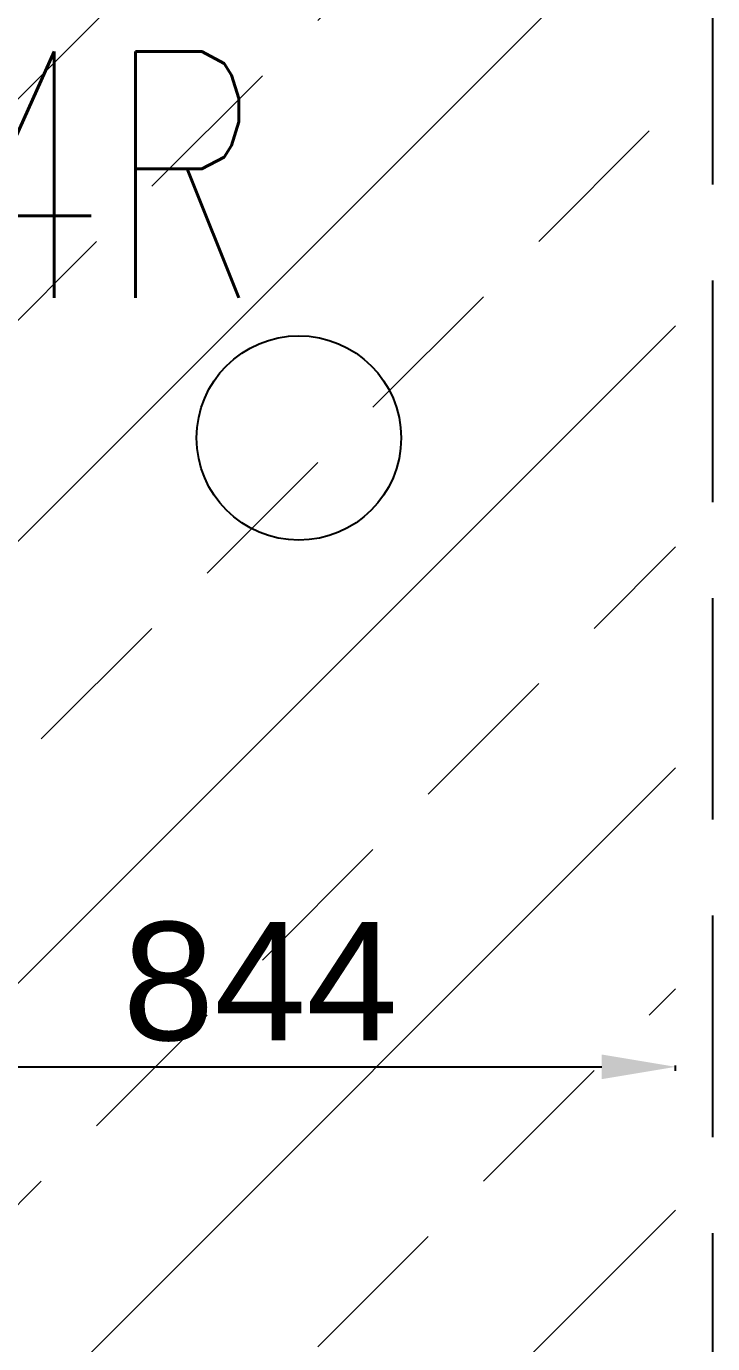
# Model space of a CAD drawing. Header units: millimetres. Extents: x -92759 to 184353, y -15225 to 86714.
# Drawn here: x 77042 to 77739, y 65597 to 66934 of the extents above; entities that cross this region are included whole.
import ezdxf

# ---------------------------------------------------------------- set-up
doc = ezdxf.new("R2010")
doc.units = ezdxf.units.MM
doc.linetypes.add('IDA - Hidden 065', pattern=[322.5, 225, -97.5])
doc.layers.get('Defpoints').update_dxf_attribs({"color": 8})
for name, color, linetype in [('0-1', 9, 'Continuous'), ('A-PATT-CONC', 8, 'Continuous'), ('E-_LIGT----_E-', 3, 'Continuous'), ('E-legend', 1, 'Continuous')]:
    doc.layers.add(name, color=color, linetype=linetype)
doc.layers.add('A-_DETA----_E-5', color=7, linetype='IDA - Hidden 065', true_color=0xa5a5a5)
doc.layers.add('HFI 9MM FPB', color=94, linetype='Continuous', lineweight=5)
doc.styles.add('Arial', font='arial.ttf')
doc.styles.add('Simplex', font='simplex_.ttf', dxfattribs={"width": 0.7, "height": 450})
doc.dimstyles.new('Home Fibre 02', dxfattribs={"dimscale": 0, "dimtxt": 120, "dimasz": 75, "dimexe": 1.25, "dimexo": 0.625, "dimgap": 25, "dimtad": 1, "dimtoh": 1, "dimdec": 0, "dimtxsty": 'Arial', "dimcen": 2.5, "dimadec": 0, "dimazin": 0, "dimtfac": 1, "dimtdec": 0, "dimtmove": 0, "dimatfit": 3, "dimfxl": 3, "dimarcsym": 0})

# ---------------------------------------------------------------- blocks, each defined once
blk = doc.blocks.new('A$C3019c3af')
at = {"layer": 'A-_DETA----_E-5'}
blk.add_line((-4962.5, 28550), (-4962.5, 37650), dxfattribs=at)
blk = doc.blocks.new('*D838')
at = {"layer": 'Defpoints', "color": 0, "transparency": 16777216}
for p in [(-374918.1, -154440.8), (-375761.8, -154445.7), (-374918.1, -154445.7)]:
    blk.add_point(p, dxfattribs=at)
at = {"layer": 'HFI 9MM FPB', "color": 0, "lineweight": -2, "transparency": 16777216}
for p, q in [((-375761.8, -154445), (-375761.8, -154439.6)), ((-375686.8, -154440.8), (-374993.1, -154440.8)), ((-374918.1, -154445), (-374918.1, -154439.6))]:
    blk.add_line(p, q, dxfattribs=at)
at = {"layer": 'HFI 9MM FPB', "color": 0, "transparency": 16777216}
for points in [[(-375686.8, -154428.3), (-375686.8, -154453.3), (-375761.8, -154440.8)], [(-374993.1, -154428.3), (-374993.1, -154453.3), (-374918.1, -154440.8)]]:
    blk.add_solid(points, dxfattribs=at)
at = {"layer": 'HFI 9MM FPB', "color": 0, "transparency": 16777216, "insert": (-375339.9, -154354.6), "char_height": 120, "attachment_point": 5, "style": 'Arial'}
blk.add_mtext('844', dxfattribs=at)
blk = doc.blocks.new('A$C020d881d')
at = {"layer": 'E-legend', "lineweight": 25}
blk.add_circle((818.7, 172), 103.8, dxfattribs=at)
at = {"layer": 'E-legend', "lineweight": 25, "style": 'Simplex', "width": 0.7}
blk.add_text('L4R', height=250, dxfattribs=at).set_placement((345.2, 314.3))
blk = doc.blocks.new('EL_B8_L2_R4')
at = {"layer": 'E-_LIGT----_E-', "ltscale": 0.5}
blk.add_blockref('A$C020d881d', (-13801.4, -12996.9), dxfattribs=at)
blk = doc.blocks.new('RCP_B8L2')
at = {"layer": 'HFI 9MM FPB'}
h = blk.add_hatch(dxfattribs=at)
h.set_pattern_fill('ANSI33', color=256, scale=50)
h.set_pattern_definition([(45, (-581589.02, -147239), (-224.5064, 224.5064), []), (45, (-581364.5, -147239), (-224.5064, 224.5064), [158.75, -79.375])])
h.paths.add_polyline_path([(-378761.8, -151102.3), (-375761.8, -151102.3), (-375761.8, -158302.3), (-378761.8, -158302.3)], flags=16)
h.paths.add_polyline_path([(-377668.1, -149827.3), (-374918.1, -149827.3), (-374918.1, -159127.3), (-379618.1, -159127.3), (-379618.1, -150277.3), (-377668.1, -150277.3)])
dim = blk.add_linear_dim(base=(-374918.1, -154440.8), p1=(-375761.8, -154445.7), p2=(-374918.1, -154445.7), dimstyle='Home Fibre 02', override={"dimscale": 1}, dxfattribs=at)
dim.commit()
dim.dimension.update_dxf_attribs({"geometry": '*D838', "text_midpoint": (-375339.9, -154354.6)})

msp = doc.modelspace()

# ---------------------------------------------------------------- block references
at = {"layer": '0-1'}
msp.add_blockref('A$C3019c3af', (82701.1, 32741.2), dxfattribs=at)
at = {"layer": 'A-PATT-CONC'}
msp.add_blockref('RCP_B8L2', (452619.1, 220318.5), dxfattribs=at)
at = {"layer": 'E-legend', "color": 7}
msp.add_blockref('EL_B8_L2_R4', (90301.1, 79341.2), dxfattribs=at)

doc.saveas('drawing.dxf')
